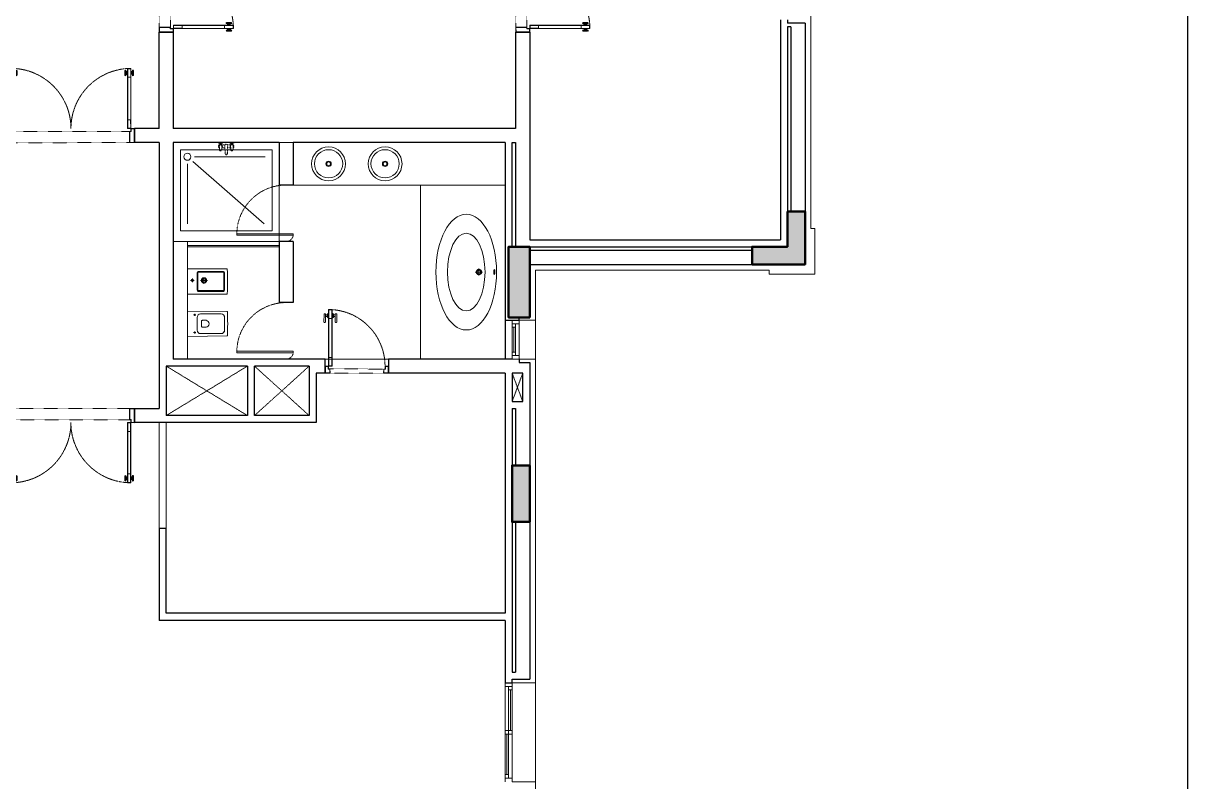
# Model space of a CAD drawing. Header units: inches. Extents: x 258415 to 640093, y 441672 to 945769.
# Drawn here: x 290320 to 306815, y 511832 to 522572 of the extents above; entities that cross this region are included whole.
import ezdxf
from ezdxf.enums import TextEntityAlignment as Align

# ---------------------------------------------------------------- set-up
doc = ezdxf.new("R2010")
doc.units = ezdxf.units.IN
doc.header["$MEASUREMENT"] = 0
doc.set_wipeout_variables(frame=1)
for name, pattern in [('$0$DASHED', [0.75, 0.5, -0.25]), ('CENTER', [2, 1.25, -0.25, 0.25, -0.25]), ('HIDDEN', [0.375, 0.25, -0.125]), ('HIDDEN2', [0.1875, 0.125, -0.0625])]:
    doc.linetypes.add(name, pattern=pattern)
for name, color, linetype, lineweight in [('1', 1, 'Continuous', 50), ('A-DOOR', 134, 'Continuous', 18), ('A-FLOR-FIXT', 114, 'Continuous', 9), ('A-FLOR-HIDN', 8, 'HIDDEN', 13), ('A-FLOR-LEVL', 4, 'Continuous', 18), ('A-FLOR-TILE', 8, 'Continuous', 9), ('A-GLAZ', 134, 'Continuous', 18), ('A-SHAFT', 3, 'HIDDEN2', 18), ('A-WALL-TILE', 8, 'Continuous', 9), ('CQ wooh hatch', 8, 'HIDDEN', 18), ('GRC', 41, 'Continuous', 0), ('XREF-V2-FF_COLS$0$A-COLS', 8, 'Continuous', 40), ('XREF-V2-FF_COLS$0$A-COLS-PATT', 253, 'Continuous', 20)]:
    doc.layers.add(name, color=color, linetype=linetype, lineweight=lineweight)
doc.layers.add('A-WALL', color=7, linetype='Continuous')
doc.layers.add('WIPEOUT', color=2, linetype='Continuous')
doc.styles.add('9999-DIM-SPC', font='simplex.shx', dxfattribs={"width": 0.75})
doc.dimstyles.new('0100-D-SPC', dxfattribs={"dimscale": 100, "dimtxt": 2, "dimasz": 2, "dimexe": 1, "dimexo": 2, "dimgap": 1, "dimtad": 1, "dimrnd": 0.05, "dimzin": 1, "dimdsep": 46, "dimtxsty": '9999-DIM-SPC', "dimblk": 'OBLIQUE', "dimcen": 2, "dimdle": 1, "dimclrd": 256, "dimclre": 252, "dimclrt": 256, "dimazin": 2, "dimtfac": 1, "dimtofl": 0, "dimtmove": 0, "dimatfit": 3, "dimfxl": 0.1, "dimtolj": 1, "dimtzin": 0, "dimlwd": 0, "dimlwe": 0, "dimarcsym": 0})

# ---------------------------------------------------------------- blocks, each defined once
blk = doc.blocks.new('_Oblique')
at = {"color": 0, "linetype": 'ByBlock', "lineweight": -2}
blk.add_line((-0.5, -0.5), (0.5, 0.5), dxfattribs=at)
blk = doc.blocks.new('360x570 wc-flat-1')
blk.add_wipeout([(-144862, 73402), (-144862, 73754), (-144857, 73758), (-144301, 73751), (-144296, 73747), (-144292, 73578), (-144296, 73410), (-144300, 73406), (-144858, 73398)]).dxf.layer = 'WIPEOUT'
for p, q in [((-144774, 73703), (-144744, 73703)), ((-144759, 73718), (-144759, 73688)), ((-144725, 73488), (-144725, 73668)), ((-144385, 73718), (-144675, 73718)), ((-144664, 73612), (-144664, 73544)), ((-144598, 73627), (-144649, 73627)), ((-144335, 73488), (-144335, 73668)), ((-144774, 73453), (-144744, 73453)), ((-144759, 73438), (-144759, 73468)), ((-144385, 73438), (-144675, 73438)), ((-144598, 73529), (-144649, 73529))]:
    blk.add_line(p, q)
at = {"flags": 128}
blk.add_lwpolyline([(-144862, 73402, 0.414214), (-144858, 73398), (-144857, 73398), (-144301, 73406), (-144300, 73406, 0.39943), (-144296, 73410, 0.026126), (-144296, 73747, 0.39943), (-144300, 73751), (-144301, 73751), (-144857, 73758), (-144858, 73758, 0.414214), (-144862, 73754)], format="xyb", close=True, dxfattribs=at)
for points in [[(-144385, 73438), (-144675, 73438, -0.414214), (-144725, 73488), (-144725, 73668, -0.414214), (-144675, 73718), (-144385, 73718, -0.414214), (-144335, 73668), (-144335, 73488, -0.414214)], [(-144598, 73529), (-144649, 73529, -0.414214), (-144664, 73544), (-144664, 73612, -0.414214), (-144649, 73627), (-144598, 73627, -0.899264)]]:
    blk.add_lwpolyline(points, format="xyb", close=True)
for centre in [(-144759, 73703), (-144759, 73703), (-144759, 73453), (-144759, 73453)]:
    blk.add_circle(centre, 7.5)
for centre, radius, start, end in [((-144675, 73668), 50, 90, 180), ((-144649, 73612), 15, 90, 180), ((-144604, 73578), 49.3, 276.0722, 83.9278), ((-144385, 73668), 50, 0, 90), ((-144675, 73488), 50, 180, 270), ((-144649, 73544), 15, 180, 270), ((-144385, 73488), 50, 270, 0)]:
    blk.add_arc(centre, radius, start, end)
blk = doc.blocks.new('360x570 bidet-flat-1')
blk.add_wipeout([(-141861, 71781), (-142419, 71781), (-142419, 72141), (-141861, 72141), (-141854, 72135), (-141849, 71961), (-141854, 71788)]).dxf.layer = 'WIPEOUT'
for p, q in [((-142282, 71838), (-142282, 72084)), ((-141909, 72101), (-142265, 72101)), ((-141912, 72091), (-142262, 72091)), ((-141892, 71838), (-141892, 72084)), ((-142272, 71841), (-142272, 72081)), ((-141902, 71841), (-141902, 72081)), ((-141909, 71821), (-142265, 71821)), ((-141912, 71831), (-142262, 71831))]:
    blk.add_line(p, q)
at = {"ltscale": 30}
for p, q in [((-142375, 71976), (-142323, 71976)), ((-142349, 71950), (-142349, 72002)), ((-142133, 71976), (-142233, 71976)), ((-142184, 71927), (-142184, 72006))]:
    blk.add_line(p, q, dxfattribs=at)
at = {"flags": 128}
blk.add_lwpolyline([(-142419, 71781), (-141861, 71781, 0.399035), (-141854, 71788, 0.026808), (-141854, 72135, 0.399035), (-141861, 72141), (-142419, 72141)], format="xyb", close=True, dxfattribs=at)
for centre, radius in [((-142349, 71976), 17.5), ((-142184, 71976), 37.5), ((-142184, 71976), 26)]:
    blk.add_circle(centre, radius)
for centre, radius, start, end in [((-142265, 72084), 17, 90, 180), ((-142262, 72081), 10, 90, 180), ((-141912, 72081), 10, 0, 90), ((-141909, 72084), 17, 0, 90), ((-142265, 71838), 17, 180, 270), ((-142262, 71841), 10, 180, 270), ((-141912, 71841), 10, 270, 0), ((-141909, 71838), 17, 270, 0)]:
    blk.add_arc(centre, radius, start, end)
blk = doc.blocks.new('*U69')
at = {"color": 253, "linetype": 'HIDDEN2'}
for p, q in [((282627, 490828, 0), (281889, 490644, 0)), ((281904, 490586, 0), (282641, 490770, 0))]:
    blk.add_line(p, q, dxfattribs=at)
at = {"layer": 'A-DOOR'}
for p, q in [((282443, 491648, 0), (282395, 491636, 0)), ((282395, 491636, 0), (282443, 491648, 0)), ((282395, 491636, 0), (282588, 490859, 0)), ((282400, 491633, 0), (282440, 491643, 0)), ((282400, 491633, 0), (282591, 490864, 0)), ((282632, 490874, 0), (282440, 491643, 0)), ((282637, 490872, 0), (282443, 491648, 0)), ((282443, 491648, 0), (282443, 491648, 0)), ((282429, 491516, 0), (282469, 491527, 0)), ((282588, 490859, 0), (282637, 490872, 0))]:
    blk.add_line(p, q, dxfattribs=at)
at = {"layer": 'A-DOOR', "elevation": 0}
for points in [[(282367, 491563), (282394, 491454, -0.414214), (282391, 491449), (282379, 491446, -0.414214), (282374, 491449), (282347, 491558, -0.414214), (282350, 491563), (282362, 491566, -0.414214)], [(282503, 491597), (282530, 491488, 0.414214), (282534, 491485), (282546, 491488, 0.414214), (282549, 491493), (282522, 491601, 0.414214), (282517, 491604), (282505, 491602, 0.414214)]]:
    blk.add_lwpolyline(points, format="xyb", close=True, dxfattribs=at)
for points in [[(282394, 491558), (282369, 491552), (282374, 491533), (282399, 491539)], [(282397, 491574), (282392, 491573), (282404, 491525), (282409, 491526)], [(282407, 491587), (282424, 491519), (282412, 491527), (282400, 491575)], [(282455, 491599), (282472, 491531), (282480, 491544), (282468, 491592)], [(282470, 491593), (282475, 491594), (282487, 491545), (282483, 491544)], [(282480, 491580), (282505, 491586), (282510, 491567), (282485, 491560)], [(282685, 490884), (282637, 490872), (282646, 490833), (282627, 490828), (282641, 490770), (282709, 490787)], [(282682, 490879), (282641, 490869), (282651, 490830), (282632, 490825), (282644, 490775), (282704, 490790)], [(281812, 490666), (281860, 490678), (281870, 490640), (281889, 490644), (281904, 490586), (281836, 490569)], [(281817, 490663), (281857, 490674), (281867, 490635), (281886, 490640), (281899, 490589), (281839, 490574)]]:
    blk.add_lwpolyline(points, close=True, dxfattribs=at)
at = {"layer": 'A-DOOR', "elevation": 0, "flags": 128}
for points in [[(282469, 491527), (282429, 491516), (282400, 491633), (282440, 491643)], [(282632, 490874), (282591, 490864), (282562, 490981), (282603, 490991)]]:
    blk.add_lwpolyline(points, close=True, dxfattribs=at)
at = {"layer": 'A-DOOR', "linetype": 'CENTER', "ltscale": 0.4}
blk.add_arc((282639, 490872, 0), 802, 107.71, 193.928, dxfattribs=at)
blk = doc.blocks.new('*U73')
at = {"color": 253, "linetype": 'HIDDEN2'}
for p, q in [((279244, 489512, 0), (277633, 489112, 0)), ((277672, 488956, 0), (279283, 489357, 0))]:
    blk.add_line(p, q, dxfattribs=at)
at = {"layer": 'A-DOOR'}
for p, q in [((279264, 489311, 0), (279312, 489323, 0)), ((279469, 488486, 0), (279264, 489311, 0)), ((279472, 488491, 0), (279268, 489308, 0)), ((279309, 489318, 0), (279512, 488501, 0)), ((279312, 489323, 0), (279517, 488498, 0)), ((277711, 488925, 0), (277662, 488913, 0)), ((277662, 488913, 0), (277868, 488088, 0)), ((277911, 488103, 0), (277708, 488920, 0)), ((277916, 488100, 0), (277711, 488925, 0)), ((277667, 488910, 0), (277870, 488093, 0)), ((279443, 488607, 0), (279483, 488618, 0)), ((279516, 488583, 0), (279506, 488580, 0)), ((279534, 488526, 0), (279515, 488603, 0)), ((279525, 488544, 0), (279516, 488583, 0)), ((279441, 488502, 0), (279422, 488580, 0)), ((279430, 488562, 0), (279440, 488564, 0)), ((279440, 488523, 0), (279430, 488562, 0)), ((279450, 488525, 0), (279440, 488564, 0)), ((279440, 488523, 0), (279450, 488525, 0)), ((279444, 488565, 0), (279449, 488566, 0)), ((279454, 488526, 0), (279444, 488565, 0)), ((279454, 488526, 0), (279458, 488527, 0)), ((279517, 488498, 0), (279469, 488486, 0)), ((279469, 488486, 0), (279517, 488498, 0)), ((279472, 488491, 0), (279512, 488501, 0)), ((279502, 488579, 0), (279497, 488578, 0)), ((279512, 488541, 0), (279502, 488579, 0)), ((279516, 488542, 0), (279506, 488580, 0)), ((279512, 488541, 0), (279507, 488539, 0)), ((279525, 488544, 0), (279516, 488542, 0)), ((277840, 488104, 0), (277821, 488182, 0)), ((277829, 488163, 0), (277839, 488166, 0)), ((277839, 488124, 0), (277829, 488163, 0)), ((277849, 488127, 0), (277839, 488166, 0)), ((277839, 488124, 0), (277849, 488127, 0)), ((277882, 488219, 0), (277842, 488209, 0)), ((277843, 488167, 0), (277848, 488168, 0)), ((277852, 488128, 0), (277843, 488167, 0)), ((277852, 488128, 0), (277857, 488129, 0)), ((277916, 488100, 0), (277868, 488088, 0)), ((277868, 488088, 0), (277916, 488100, 0)), ((277911, 488103, 0), (277870, 488093, 0)), ((277901, 488181, 0), (277896, 488180, 0)), ((277911, 488142, 0), (277901, 488181, 0)), ((277915, 488184, 0), (277905, 488182, 0)), ((277915, 488143, 0), (277905, 488182, 0)), ((277911, 488142, 0), (277906, 488141, 0)), ((277933, 488127, 0), (277914, 488205, 0)), ((277924, 488146, 0), (277915, 488184, 0)), ((277924, 488146, 0), (277915, 488143, 0))]:
    blk.add_line(p, q, dxfattribs=at)
at = {"layer": 'A-DOOR', "elevation": 0}
for points in [[(279361, 489335), (279312, 489323), (279302, 489362), (279283, 489357), (279244, 489512), (279312, 489529)], [(279356, 489338), (279315, 489328), (279305, 489367), (279286, 489362), (279249, 489509), (279309, 489524)], [(277614, 488901), (277662, 488913), (277653, 488951), (277672, 488956), (277633, 489112), (277566, 489095)], [(277617, 488905), (277657, 488916), (277648, 488954), (277667, 488959), (277631, 489107), (277570, 489092)]]:
    blk.add_lwpolyline(points, close=True, dxfattribs=at)
at = {"layer": 'A-DOOR', "elevation": 0, "flags": 128}
for points in [[(279309, 489318), (279268, 489308), (279297, 489192), (279338, 489202)], [(277667, 488910), (277708, 488920), (277737, 488803), (277696, 488793)], [(279483, 488618), (279443, 488607), (279472, 488491), (279512, 488501)], [(277842, 488209), (277882, 488219), (277911, 488103), (277870, 488093)]]:
    blk.add_lwpolyline(points, close=True, dxfattribs=at)
at = {"layer": 'A-DOOR', "elevation": 0}
for points in [[(279534, 488526), (279515, 488603, -2.191511)], [(279441, 488502), (279422, 488580, 2.191511)], [(277840, 488104), (277821, 488182, 2.191511)], [(277933, 488127), (277914, 488205, -2.191511)]]:
    blk.add_lwpolyline(points, format="xyb", dxfattribs=at)
for points in [[(279539, 488529), (279520, 488603)], [(279547, 488537), (279531, 488599)], [(279425, 488507), (279409, 488569)], [(279436, 488503), (279417, 488577)], [(277823, 488108), (277808, 488170)], [(277835, 488105), (277816, 488179)], [(277937, 488130), (277919, 488204)], [(277946, 488139), (277930, 488201)]]:
    blk.add_lwpolyline(points, dxfattribs=at)
at = {"layer": 'A-DOOR', "linetype": 'CENTER', "ltscale": 0.4}
for centre, start, end in [((277659, 488913, 0), 287.5205, 13.8938), ((279314, 489325, 0), 194.0491, 280.4224)]:
    blk.add_arc(centre, 853, start, end, dxfattribs=at)
at = {"layer": 'A-DOOR'}
for centre, start, end in [((279513, 488562, 0), 64.1796, 87.7112), ((279443, 488544, 0), 120.2316, 143.7632), ((279443, 488544, 0), 244.1796, 267.7112), ((279513, 488562, 0), 300.2316, 323.7632), ((277842, 488146, 0), 120.2316, 143.7632), ((277842, 488146, 0), 244.1796, 267.7112), ((277912, 488163, 0), 64.1796, 87.7112), ((277912, 488163, 0), 300.2316, 323.7632)]:
    blk.add_arc(centre, 41.7, start, end, dxfattribs=at)
blk = doc.blocks.new('*U74')
at = {"color": 253, "linetype": 'HIDDEN2'}
for p, q in [((276734, 492726, 0), (278345, 493127, 0)), ((278384, 492972, 0), (276773, 492571, 0))]:
    blk.add_line(p, q, dxfattribs=at)
at = {"layer": 'A-DOOR'}
for p, q in [((278084, 493956, 0), (278103, 493879, 0)), ((278093, 493938, 0), (278103, 493940, 0)), ((278093, 493938, 0), (278103, 493899, 0)), ((278150, 493996, 0), (278101, 493984, 0)), ((278101, 493984, 0), (278150, 493996, 0)), ((278101, 493984, 0), (278306, 493159, 0)), ((278103, 493940, 0), (278112, 493901, 0)), ((278103, 493899, 0), (278112, 493901, 0)), ((278106, 493981, 0), (278147, 493991, 0)), ((278106, 493981, 0), (278309, 493164, 0)), ((278106, 493941, 0), (278111, 493942, 0)), ((278106, 493941, 0), (278116, 493902, 0)), ((278116, 493902, 0), (278121, 493904, 0)), ((278135, 493864, 0), (278176, 493874, 0)), ((278350, 493174, 0), (278147, 493991, 0)), ((278355, 493171, 0), (278150, 493996, 0)), ((278165, 493956, 0), (278160, 493954, 0)), ((278165, 493956, 0), (278174, 493917, 0)), ((278178, 493959, 0), (278168, 493957, 0)), ((278168, 493957, 0), (278178, 493918, 0)), ((278174, 493917, 0), (278169, 493916, 0)), ((278177, 493979, 0), (278197, 493902, 0)), ((278178, 493959, 0), (278188, 493920, 0)), ((278188, 493920, 0), (278178, 493918, 0)), ((276483, 493558, 0), (276502, 493480, 0)), ((276492, 493539, 0), (276501, 493542, 0)), ((276492, 493539, 0), (276501, 493501, 0)), ((276548, 493597, 0), (276500, 493585, 0)), ((276500, 493585, 0), (276548, 493597, 0)), ((276705, 492760, 0), (276500, 493585, 0)), ((276501, 493542, 0), (276511, 493503, 0)), ((276545, 493592, 0), (276505, 493582, 0)), ((276708, 492765, 0), (276505, 493582, 0)), ((276505, 493543, 0), (276510, 493544, 0)), ((276505, 493543, 0), (276515, 493504, 0)), ((276545, 493592, 0), (276749, 492775, 0)), ((276548, 493597, 0), (276754, 492772, 0)), ((276563, 493557, 0), (276559, 493556, 0)), ((276563, 493557, 0), (276573, 493518, 0)), ((276577, 493561, 0), (276567, 493558, 0)), ((276567, 493558, 0), (276577, 493519, 0)), ((276576, 493581, 0), (276595, 493503, 0)), ((276577, 493561, 0), (276587, 493522, 0)), ((276501, 493501, 0), (276511, 493503, 0)), ((276515, 493504, 0), (276520, 493505, 0)), ((276574, 493476, 0), (276534, 493466, 0)), ((276573, 493518, 0), (276568, 493517, 0)), ((276587, 493522, 0), (276577, 493519, 0)), ((278306, 493159, 0), (278355, 493171, 0)), ((276754, 492772, 0), (276705, 492760, 0))]:
    blk.add_line(p, q, dxfattribs=at)
at = {"layer": 'A-DOOR', "elevation": 0}
for points in [[(278072, 493945), (278087, 493883)], [(278080, 493953), (278098, 493879)], [(278183, 493979), (278201, 493905)], [(278194, 493975), (278209, 493913)], [(276470, 493546), (276486, 493484)], [(276479, 493555), (276497, 493481)], [(276581, 493580), (276600, 493506)], [(276593, 493577), (276608, 493515)]]:
    blk.add_lwpolyline(points, dxfattribs=at)
for points in [[(278084, 493956), (278103, 493879, -2.191511)], [(278177, 493979), (278197, 493902, 2.191511)], [(276483, 493558), (276502, 493480, -2.191511)], [(276576, 493581), (276595, 493503, 2.191511)]]:
    blk.add_lwpolyline(points, format="xyb", dxfattribs=at)
at = {"layer": 'A-DOOR', "elevation": 0, "flags": 128}
for points in [[(278176, 493874), (278135, 493864), (278106, 493981), (278147, 493991)], [(276534, 493466), (276574, 493476), (276545, 493592), (276505, 493582)], [(278350, 493174), (278309, 493164), (278280, 493280), (278321, 493290)], [(276708, 492765), (276749, 492775), (276720, 492892), (276679, 492882)]]:
    blk.add_lwpolyline(points, close=True, dxfattribs=at)
at = {"layer": 'A-DOOR', "elevation": 0}
for points in [[(278403, 493183), (278355, 493171), (278364, 493132), (278345, 493127), (278384, 492972), (278452, 492989)], [(278400, 493178), (278360, 493168), (278369, 493129), (278350, 493124), (278387, 492977), (278447, 492992)], [(276657, 492748), (276705, 492760), (276715, 492722), (276734, 492726), (276773, 492571), (276705, 492554)], [(276661, 492745), (276702, 492756), (276712, 492717), (276731, 492722), (276768, 492574), (276708, 492559)]]:
    blk.add_lwpolyline(points, close=True, dxfattribs=at)
at = {"layer": 'A-DOOR', "linetype": 'CENTER', "ltscale": 0.4}
for centre, start, end in [((278358, 493170, 0), 107.5205, 193.8938), ((276703, 492759, 0), 14.0491, 100.4224)]:
    blk.add_arc(centre, 853, start, end, dxfattribs=at)
at = {"layer": 'A-DOOR'}
for centre, start, end in [((278105, 493920, 0), 120.2316, 143.7632), ((278105, 493920, 0), 244.1796, 267.7112), ((278176, 493938, 0), 64.1796, 87.7112), ((278176, 493938, 0), 300.2316, 323.7632), ((276504, 493522, 0), 120.2316, 143.7632), ((276574, 493539, 0), 64.1796, 87.7112), ((276504, 493522, 0), 244.1796, 267.7112), ((276574, 493539, 0), 300.2316, 323.7632)]:
    blk.add_arc(centre, 41.7, start, end, dxfattribs=at)
blk = doc.blocks.new('duravit')
at = {"lineweight": 0}
for p, q in [((5.1, 27), (-4.9, 27)), ((0, 32.2), (0, 22.1))]:
    blk.add_line(p, q, dxfattribs=at)
for radius in [3.75, 2.6]:
    blk.add_circle((0, 27), radius, dxfattribs=at)
blk.add_ellipse((0, 45), major_axis=(-82, 0), ratio=0.52439, start_param=3.141593, end_param=6.283185, dxfattribs=at)
at = {"lineweight": 0, "extrusion": (0, 0, -1)}
for centre, major_axis, ratio in [((0, 45), (-55, 0), 0.483138), ((0, 5.2), (3.5, 0.05), 0.25727)]:
    blk.add_ellipse(centre, major_axis=major_axis, ratio=ratio, dxfattribs=at)
blk.add_ellipse((0, 45), major_axis=(-82, 0), ratio=0.52439, start_param=3.141593, end_param=6.283185, dxfattribs=at)
blk = doc.blocks.new('SH-FAU')
at = {"linetype": '$0$DASHED', "ltscale": 2}
for p, q in [((-28, 0), (28, 0)), ((132, 0), (188, 0)), ((-20, -52), (-15, -104)), ((-10, -24), (-10, -14)), ((-10, -14), (10, -14)), ((10, -24), (10, -14)), ((15, -104), (20, -52)), ((22, -32), (62, -32)), ((22, -72), (61, -72)), ((138, -32), (98, -32)), ((138, -72), (99, -72)), ((145, -104), (140, -52)), ((150, -24), (150, -14)), ((150, -14), (170, -14)), ((170, -24), (170, -14)), ((180, -52), (175, -104))]:
    blk.add_line(p, q, dxfattribs=at)
for points in [[(-25, -8), (25, -8, 0.414214), (28, -5), (28, 0), (-28, 0), (-28, -5, 0.414214)], [(135, -8), (185, -8, 0.414214), (188, -5), (188, 0), (132, 0), (132, -5, 0.414214)]]:
    blk.add_lwpolyline(points, format="xyb", close=True, dxfattribs=at)
blk.add_lwpolyline([(60, -50), (65, -156, 0.89936), (95, -156), (100, -50)], format="xyb", dxfattribs=at)
for centre, radius, start, end in [((0, -52), 30, 41.8103, 234.7041), ((0, -52), 25, 316.4695, 223.5304), ((0, -52), 20, 308.1916, 231.8084), ((-10, -4, 0), 10.4, 207.1946, 270.8694), ((0, -102), 15, 186.0661, 353.9339), ((10, -4, 0), 10.4, 269.1306, 332.8054), ((0, -52), 30, 305.2958, 318.1897), ((80, -43), 21.2, 337.5112, 198.0253), ((80, -154), 17.5, 150.976, 29.024), ((160, -52), 25, 316.4696, 223.5305), ((160, -52), 30, 305.2959, 138.1897), ((160, -52), 30, 221.8103, 234.7042), ((160, -52), 20, 308.1915, 231.8085), ((150, -4, 0), 10.4, 207.1946, 270.8694), ((160, -102), 15, 186.0661, 353.9339), ((170, -4, 0), 10.4, 269.1306, 332.8054)]:
    blk.add_arc(centre, radius, start, end, dxfattribs=at)
blk = doc.blocks.new('stonecladding')
at = {"layer": 'A-WALL-TILE'}
for p, q in [((43060, 34146, 0), (43060, 26836, 0)), ((43120, 26836, 0), (43060, 26836, 0)), ((43120, 26836, 0), (43120, 26186, 0)), ((39160, 26246, 0), (39160, 16186, 0)), ((39160, 26246, 0), (42470, 26246, 0)), ((42470, 26246, 0), (42470, 26186, 0)), ((43120, 26186, 0), (42470, 26186, 0))]:
    blk.add_line(p, q, dxfattribs=at)
blk = doc.blocks.new('*U65')
for p, q in [((0, -3), (0, 3)), ((-3, 0), (3, 0))]:
    blk.add_line(p, q)
at = {"color": 252, "const_width": 1.5}
for points in [[(-0.75, 0, -0.414214), (0, 0.75, -1)], [(0, -0.75, 0.414214), (0.75, 0, 1)]]:
    blk.add_lwpolyline(points, format="xyb", dxfattribs=at)
blk.add_circle((0, 0), 1.5)
at = {"insert": (-113.12, 100), "char_height": 200, "attachment_point": 3, "style": '9999-DIM-SPC'}
blk.add_mtext('\\A1;', dxfattribs=at)
at = {"style": '9999-DIM-SPC', "width": 0.75}
blk.add_attdef('0000.00', text='', height=2, dxfattribs=at).set_placement((-3.66, 0.5), align=Align.RIGHT)
blk.add_attdef('X.X.X', text='', height=2, dxfattribs=at).set_placement((-9.01, -0.5), align=Align.TOP_RIGHT)
blk.add_leader([(0, 0), (-7.67, 0), (-12.51, 0)], dimstyle='0100-D-SPC', override={"dimgap": 1, "dimtad": 0, "dimldrblk": 'None'})
blk = doc.blocks.new('first floor villa 2')
at = {"layer": 'XREF-V2-FF_COLS$0$A-COLS-PATT'}
for points in [[(127745, 40782), (127245, 40782), (127245, 40532), (127995, 40532), (127995, 41282), (127745, 41282)], [(124095, 39782), (123795, 39782), (123795, 40782), (124095, 40782)], [(124095, 37687), (124095, 36887), (123845, 36887), (123845, 37687)]]:
    blk.add_hatch(color=256, dxfattribs=at).paths.add_polyline_path(points)
at = {"layer": 'A-DOOR'}
for p, q in [((123894, 39642, 0), (123844, 39642, 0)), ((123869, 39642, 0), (123870, 39292, 0)), ((123895, 39292, 0), (123845, 39292, 0))]:
    blk.add_line(p, q, dxfattribs=at)
at = {"layer": 'A-DOOR', "elevation": 0}
for points in [[(123944, 39742), (123844, 39742), (123844, 39692), (123944, 39692)], [(123944, 39742), (123844, 39742), (123845, 39192), (123945, 39192)], [(123894, 39692), (123844, 39692), (123845, 39242), (123895, 39242)], [(123945, 39192), (123845, 39192), (123845, 39242), (123945, 39242)]]:
    blk.add_lwpolyline(points, close=True, dxfattribs=at)
at = {"layer": 'A-FLOR-FIXT'}
for p, q in [((123745, 41657), (120745, 41657)), ((122545, 41657), (122545, 39192))]:
    blk.add_line(p, q, dxfattribs=at)
at = {"layer": 'A-FLOR-FIXT', "lineweight": 0}
blk.add_line((119245, 40857), (119045, 40857), dxfattribs=at)
for points in [[(119945, 40967), (119945, 40947), (120745, 40947), (120745, 40967)], [(119945, 39302), (119945, 39282), (120745, 39282), (120745, 39302)]]:
    blk.add_lwpolyline(points, close=True, dxfattribs=at)
for points in [[(119045, 40782), (119045, 40802)], [(119245, 40802), (120545, 40802), (120545, 40782), (119245, 40782)]]:
    blk.add_lwpolyline(points, dxfattribs=at)
for centre, radius in [((121245, 41957), 240), ((121245, 41957), 200), ((122045, 41957), 240), ((122045, 41957), 200), ((121245, 41957), 37.5), ((121245, 41957), 26), ((122045, 41957), 37.5), ((122045, 41957), 26)]:
    blk.add_circle(centre, radius, dxfattribs=at)
at = {"layer": 'A-FLOR-HIDN', "color": 1, "linetype": 'HIDDEN'}
for p, q in [((118845, 36792), (118845, 38292)), ((118945, 36792), (118945, 38292))]:
    blk.add_line(p, q, dxfattribs=at)
at = {"layer": 'A-FLOR-TILE'}
for p, q in [((119245, 41107), (119245, 41957)), ((119320, 41991), (120331, 41107)), ((119345, 42057), (120345, 42057)), ((120545, 40857), (120545, 41657)), ((119245, 40857), (120545, 40857))]:
    blk.add_line(p, q, dxfattribs=at)
blk.add_lwpolyline([(119145, 42157), (120445, 42157), (120445, 41007), (119145, 41007)], close=True, dxfattribs=at)
blk.add_circle((119245, 42057), 50, dxfattribs=at)
at = {"layer": 'A-GLAZ'}
for p, q in [((123745, 33207, 0), (123745, 34607, 0)), ((123745, 33207, 0), (123745, 34607, 0)), ((123745, 34557, 0), (123845, 34557, 0)), ((123745, 34557, 0), (123845, 34557, 0)), ((123795, 33257, 0), (123795, 34557, 0)), ((123795, 33257, 0), (123795, 34557, 0)), ((123795, 34507, 0), (123845, 34507, 0)), ((123795, 34507, 0), (123845, 34507, 0)), ((123820, 34507, 0), (123820, 33931, 0)), ((123820, 34507, 0), (123820, 33931, 0)), ((123845, 33207, 0), (123845, 34607, 0)), ((123845, 33207, 0), (123845, 34607, 0)), ((123745, 33931, 0), (123845, 33931, 0)), ((123745, 33931, 0), (123845, 33931, 0)), ((123745, 33881, 0), (123845, 33881, 0)), ((123745, 33881, 0), (123845, 33881, 0)), ((123770, 33307, 0), (123770, 33881, 0)), ((123770, 33307, 0), (123770, 33881, 0)), ((123745, 33307, 0), (123795, 33307, 0)), ((123745, 33307, 0), (123795, 33307, 0)), ((123745, 33257, 0), (123845, 33257, 0)), ((123745, 33257, 0), (123845, 33257, 0))]:
    blk.add_line(p, q, dxfattribs=at)
at = {"layer": 'A-SHAFT'}
for p, q in [((118945, 39092), (120095, 38392)), ((118945, 38392), (120095, 39092)), ((120195, 39092), (120970, 38392)), ((120195, 38392), (120970, 39092)), ((123845, 38992, 0), (123995, 38592, 0)), ((123845, 38592, 0), (123995, 38992))]:
    blk.add_line(p, q, dxfattribs=at)
blk.add_lwpolyline([(118945, 39092), (118945, 38392), (120095, 38392), (120095, 39092), (118945, 39092)], dxfattribs=at)
blk.add_lwpolyline([(120195, 39092), (120970, 39092), (120970, 38392), (120195, 38392)], close=True, dxfattribs=at)
at = {"layer": 'A-SHAFT', "elevation": 0}
blk.add_lwpolyline([(123845, 38592), (123995, 38592), (123995, 38992), (123845, 38992)], close=True, dxfattribs=at)
at = {"layer": 'A-WALL'}
for p, q in [((127645, 43997, 0), (127645, 40882)), ((127745, 43997, 0), (127745, 43947)), ((127995, 43947, 0), (127745, 43947, 0)), ((127995, 43947, 0), (127995, 41282)), ((118845, 42457), (118845, 43822)), ((118845, 43822), (119045, 43822)), ((119045, 43822), (119045, 42457)), ((123895, 43822), (124095, 43822)), ((123895, 43822), (123895, 42457)), ((124095, 43822), (124095, 40882)), ((118845, 42457), (118495, 42457)), ((118495, 42457), (118495, 42257)), ((123895, 42457), (119045, 42457)), ((118845, 42257), (118495, 42257)), ((118845, 42257), (118845, 38492)), ((120545, 42257), (119045, 42257)), ((119045, 42257), (119045, 39192)), ((120545, 42257), (120545, 41657)), ((123745, 42257), (120745, 42257)), ((120745, 42257), (120745, 41657)), ((123745, 42257), (123745, 39742)), ((120745, 41657), (120545, 41657)), ((120745, 40857), (120545, 40857)), ((120545, 40857), (120545, 39992)), ((120745, 40857), (120745, 39992)), ((124095, 40882), (127645, 40882)), ((124095, 40532), (124095, 40530)), ((124095, 40532), (127245, 40532)), ((120745, 39992), (120545, 39992)), ((123945, 39792, 0), (124095, 39792, 0)), ((123945, 39742, 0), (123945, 39792, 0)), ((123745, 39742), (123945, 39742, 0)), ((121195, 39192), (119045, 39192)), ((121195, 38992), (121195, 39192)), ((123845, 39192), (122095, 39192)), ((122095, 39192), (122095, 38992)), ((123945, 39192, 0), (123945, 39142, 0)), ((123945, 39142, 0), (124097, 39142, 0)), ((124097, 39142, 0), (124095, 37687, 0)), ((120095, 39092), (118945, 39092)), ((118945, 39092), (118945, 38392)), ((120095, 39092), (120095, 38392)), ((120195, 38392), (120195, 39092)), ((120970, 39092), (120195, 39092)), ((120970, 39092), (120970, 38392)), ((121070, 38992), (121070, 38292)), ((121195, 38992), (121070, 38992)), ((123745, 38992), (122095, 38992)), ((123745, 38992), (123745, 35592)), ((118495, 38492), (118495, 38292)), ((118495, 38492), (118845, 38492)), ((121070, 38292), (118495, 38292)), ((120095, 38392), (118945, 38392)), ((120970, 38392), (120195, 38392)), ((118845, 36792), (118845, 35492)), ((118945, 36792), (118845, 36792)), ((118945, 35592), (118945, 36792)), ((124095, 36887, 0), (124095, 34657, 0)), ((123745, 35492), (118845, 35492)), ((123745, 35592), (118945, 35592)), ((123745, 35492), (123745, 34607, 0)), ((123845, 34657, 0), (124095, 34657, 0)), ((123845, 34607, 0), (123845, 34657, 0)), ((123745, 34607, 0), (123845, 34607, 0))]:
    blk.add_line(p, q, dxfattribs=at)
at = {"layer": 'A-WALL', "color": 1}
for p, q in [((127745, 43897, 0), (127745, 41282)), ((127795, 43897, 0), (127745, 43897, 0)), ((127795, 43897, 0), (127795, 41282)), ((123845, 40782, 0), (123845, 42257, 0)), ((123845, 42257, 0), (123895, 42257, 0)), ((123895, 42257, 0), (123895, 40782, 0)), ((124095, 40782), (127245, 40782)), ((124095, 40732), (127245, 40732)), ((123745, 39742), (123745, 39192)), ((123995, 38992), (123845, 38992)), ((123845, 38992), (123845, 38592)), ((123995, 38592), (123995, 38992)), ((123845, 38592), (123995, 38592)), ((123845, 38492), (123845, 37687, 0)), ((123845, 38492), (123895, 38492)), ((123895, 38492), (123895, 37687, 0)), ((123845, 36887, 0), (123845, 34757, 0)), ((123895, 36887, 0), (123895, 34757, 0)), ((123845, 34757, 0), (123895, 34757, 0))]:
    blk.add_line(p, q, dxfattribs=at)
at = {"layer": 'A-WALL-TILE'}
for p, q in [((123945, 39742, 0), (124175, 39742, 0)), ((123945, 39192, 0), (124175, 39192, 0)), ((123845, 34607, 0), (124175, 34607, 0)), ((123845, 33207, 0), (124175, 33207, 0))]:
    blk.add_line(p, q, dxfattribs=at)
at = {"layer": 'CQ wooh hatch', "linetype": 'HIDDEN', "ltscale": 0.2}
for centre, radius, start, end in [((120645, 40957), 700, 90, 180), ((120645, 40957), 100, 270, 0.0002), ((120645, 39292), 700, 90, 180), ((120645, 39292), 100, 270, 0.0002)]:
    blk.add_arc(centre, radius, start, end, dxfattribs=at)
at = {"layer": 'XREF-V2-FF_COLS$0$A-COLS', "elevation": 0}
for points in [[(127745, 41282), (127995, 41282), (127995, 40532), (127245, 40532), (127245, 40782), (127745, 40782), (127745, 41282)], [(127745, 41282), (127995, 41282), (127995, 40532), (127245, 40532), (127245, 40782), (127745, 40782), (127745, 41282)], [(124095, 39782), (123795, 39782), (123795, 40782), (124095, 40782)], [(124095, 36887), (123845, 36887), (123845, 37687), (124095, 37687)], [(124095, 36887), (123845, 36887), (123845, 37687), (124095, 37687)]]:
    blk.add_lwpolyline(points, close=True, dxfattribs=at)
at = {"layer": 'A-DOOR'}
for name, p, rotation in [('*U74', (-292330, 433062, 0), 256.0285767170143), ('*U74', (-287280, 433062, 0), 256.0285767170143), ('*U74', (-270745, -368919, 0), 346.0285767170143), ('*U73', (-270745, -369119, 0), 346.0285767170143)]:
    blk.add_blockref(name, p, dxfattribs=dict(at, rotation=rotation))
at = {"layer": 'A-DOOR', "xscale": -1, "rotation": 13.9714232829658}
blk.add_blockref('*U69', (514035, -369019, 0), dxfattribs=at)
at = {"layer": 'A-FLOR-FIXT', "xscale": -1}
blk.add_blockref('SH-FAU', (119875, 42257), dxfattribs=at)
at = {"layer": 'A-FLOR-FIXT', "lineweight": 0, "xscale": 10, "yscale": 10, "zscale": 10, "rotation": 90.00000001848802}
blk.add_blockref('duravit', (123645, 40424), dxfattribs=at)
at = {"layer": 'A-FLOR-FIXT'}
for name, p in [('360x570 bidet-flat-1', (261664, -31670)), ('360x570 wc-flat-1', (264107, -33886))]:
    blk.add_blockref(name, p, dxfattribs=at)
blk.add_line((119245, 39192), (119245, 40857), dxfattribs=at)
at = {"layer": 'Defpoints'}
blk.add_lwpolyline([(133415, 62606), (85015, 62606), (85015, 14206), (133415, 14206)], close=True, dxfattribs=at)
at = {"layer": 'A-FLOR-LEVL'}
ref = blk.add_blockref('*U65', (110524, 35136, 0), dxfattribs=dict(at, xscale=-95.99999999999986, yscale=95.9999999999998, zscale=95.99999999999979, rotation=359.9999986568113))
ref.add_attrib('0000.00', 'FFL+1.50', dxfattribs={"layer": '0', "height": 192, "rotation": 360, "style": '9999-DIM-SPC', "width": 0.75}).set_placement((111726, 35184, 0), align=Align.RIGHT)
ref.add_attrib('X.X.X', 'SSL+1.40', dxfattribs={"layer": '0', "height": 192, "rotation": 360, "style": '9999-DIM-SPC', "width": 0.75}).set_placement((111726, 35088, 0), align=Align.TOP_RIGHT)
at = {"layer": 'A-WALL'}
blk.add_blockref('stonecladding', (85015, 14206), dxfattribs=at)

msp = doc.modelspace()

# ---------------------------------------------------------------- block references
at = {"layer": '1'}
msp.add_blockref('first floor villa 2', (173399.642, 478624.578), dxfattribs=at)

# ---------------------------------------------------------------- next in the draw order: linework, layer by layer
at = {"layer": 'GRC'}
msp.add_lwpolyline([(297144.745, 520881.513), (292444.745, 520881.513), (292444.745, 517816.513), (297144.745, 517816.513)], close=True, dxfattribs=at)

doc.saveas('drawing.dxf')
